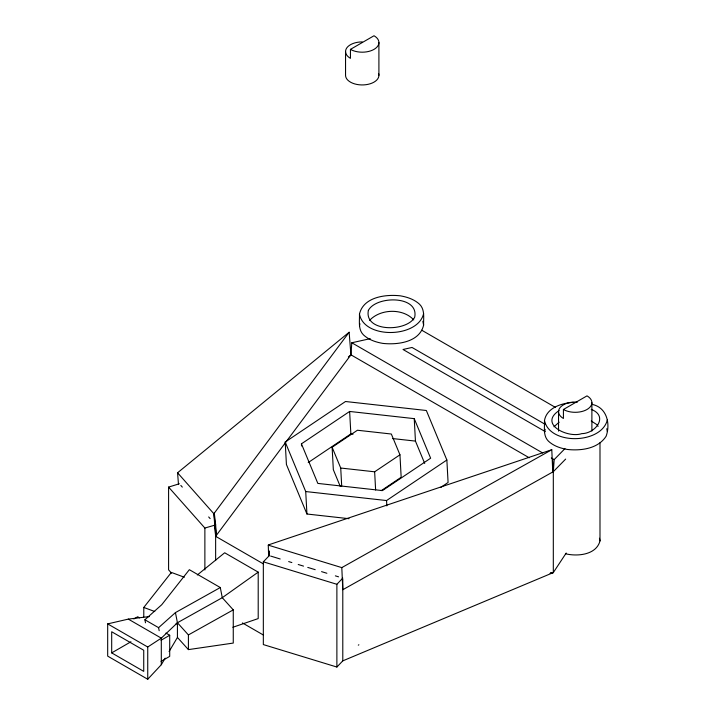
<?xml version="1.0" encoding="UTF-8"?>
<svg xmlns="http://www.w3.org/2000/svg" width="715" height="715" viewBox="0 0 715 715"><rect width="100%" height="100%" fill="white"/><g stroke="black" fill="none" stroke-linecap="round" stroke-linejoin="round"><path stroke-width="1.07" d="M263.495 563.956L215.635 536.322L215.635 524.712L214.294 513.147L349.143 332.234L350.931 354.828L215.635 536.322L215.635 560.587M348.348 356.946L350.931 354.828L351.807 342.771L370.236 338.66M269.242 555.662L263.334 561.829L263.334 644.581L336.881 667.041L342.789 660.866L553.312 572.581L553.312 471.668L554.188 459.611L564.975 448.609M359.466 314.108C363.381 296.94 385.617 294.169 400.346 295.831C407.336 297.047 414.298 299.37 419.58 304.277C425.184 309.801 423.36 318.077 423.62 325.111C419.696 342.271 397.46 345.05 382.731 343.379C375.75 342.163 368.788 339.84 363.497 334.933C357.893 329.418 359.717 321.142 359.466 314.108C364.212 339.5 418.364 337.963 423.62 313.501M359.466 325.718L359.958 323.797M592.056 404.377C606.803 407.336 610.682 423.646 606.114 436.257C598.008 448.814 580.982 450.951 567.272 449.449C560.426 448.26 553.607 445.981 548.432 441.182C542.882 435.712 544.759 427.499 544.481 420.536C546.68 407.595 561.963 403.081 573.359 402.357M544.481 432.146L545.196 429.322M607.321 419.946C601.538 444.024 549.781 445.525 544.481 420.536M599.992 442.773L599.992 540.915C596.373 554.974 577.371 556.69 565.431 553.75M149.346 616.58L128.307 619.11L107.679 623.891L107.679 656.12L147.737 679.25L161.304 664.718L165.192 658.131M169.089 651.544L177.427 637.44L177.427 622.756L175.443 612.603L220.292 587.542L222.276 597.695L233.26 609.868L233.26 643.071L188.411 649.613L177.427 637.44M566.2 553.035L553.312 572.581L550.058 573.332M215.635 524.712L215.027 525.096L215.635 536.322L213.857 513.736L214.294 513.147M369.619 320.347C380.389 308.746 402.974 308.067 413.762 319.927M553.973 426.784L559.139 422.172M143.778 616.884L143.778 607.446L171.368 572.42L184.345 577.237M336.881 667.041L336.881 584.298L342.789 578.122M552.758 471.855L551.783 449.726L341.806 567.612L342.789 589.732L553.312 471.668L565.645 459.093M145.503 622.81L144.904 619.771L161.76 604.702L189.35 569.685L220.292 587.542M159.186 630.71L158.587 627.672L175.443 612.603M175.827 624.195L177.427 622.756L222.276 597.695L258.204 572.134L224.68 552.775L197.322 574.976M178.455 484.046L177.57 472.785L349.143 332.234M559.139 410.562C538.091 424.299 568.273 438.474 581.751 433.621C595.336 433.665 608.948 416.166 591.242 409.373M349.009 518.697L306.941 514.014L286.42 464.491L285.205 442.031L345.515 401.508L426.346 410.499L446.866 460.022L448.082 482.482L440.771 487.398M301.435 443.836L349.635 411.456L414.235 418.641L430.627 458.217L382.427 490.597L317.835 483.412L301.435 443.836L301.551 445.972M308.219 462.56L350.859 433.916L353.049 434.157M340.304 486.531L333.333 469.71L332.118 447.25L357.429 430.242L391.337 434.023L399.953 454.803L401.169 477.263L381.283 490.624M332.118 447.25L340.724 468.03L374.642 471.802L399.953 454.803M285.205 442.031L305.716 491.545L386.547 500.545L446.866 460.022M147.737 679.25L147.737 647.012L161.304 638.155L177.427 622.756L188.411 634.929L188.411 649.613M350.439 49.371L374.025 35.75A16.677 9.626 0 0 1 374.025 49.371A16.677 9.626 0 0 1 350.439 49.371L350.439 58.344A16.677 9.626 0 0 1 346.82 47.851A16.677 9.626 0 0 1 362.228 41.908M133.821 618.984L137.673 616.759L139.559 617.849M111.692 652.884L143.733 671.376L143.733 650.257L111.692 631.756L111.692 652.884L130.934 641.775M161.045 640.256L169.705 635.26L169.705 656.379L161.045 661.375M563.42 409.489L587.006 395.869A16.677 9.626 0 0 1 587.006 409.489A16.677 9.626 0 0 1 563.42 409.489L563.42 418.472A16.677 9.626 0 0 1 560.247 407.398A16.677 9.626 0 0 1 577.389 402.116M358.295 645.136L358.867 644.805M188.411 634.929L233.26 609.868M268.634 556.038L268.268 545.143L268.876 544.759L551.783 449.726M232.84 627.278L258.204 618.582L258.204 572.134M171.546 573.18L168.588 569.837L168.588 487.094L179.349 483.769M168.588 487.094L204.874 528.036L215.027 525.096M551.095 572.804L553.312 572.581L551.077 572.545M392.464 438.545L415.451 441.101L424.701 463.427M268.268 545.143L341.806 567.612M270.627 556.064L280.182 558.987M288.672 561.579L291.854 562.553M298.218 564.501L303.526 566.119M307.772 567.415L315.199 569.685M321.562 571.634L326.871 573.26M335.353 575.852L338.544 576.826M263.334 561.829L336.881 584.298M143.778 607.446L154.762 611.522M591.242 420.983L596.962 424.701L598.115 426.363M421.779 330.241L555.555 407.479M544.919 424.183L412.037 347.463L403.01 349.483L545.205 431.583M351.807 342.771L542.622 452.935M551.292 457.949L554.188 459.611M350.931 354.828L529.216 457.761M242.439 622.935L263.495 635.09M144.904 619.771L158.587 627.672M165.934 633.079L169.705 635.26M128.307 619.11L161.304 638.155L161.304 664.718M107.679 623.891L147.737 647.012M177.57 472.785L213.857 513.736M180.832 485.44L182.316 487.112M208.673 516.945L210.139 518.598M606.758 428.741L607.321 431.556M599.456 538.216L599.992 540.915M422.851 321.285L423.62 325.111M214.035 513.477L215.59 530.879M215.269 524.408L216.082 535.741L215.474 524.515M215.537 531.808L215.823 536.071M552.704 460.442L553.312 471.668M414.235 418.641L415.451 441.101M386.547 500.545L386.842 505.889M374.642 471.802L375.625 489.99M349.635 411.456L350.859 433.916M340.724 468.03L341.707 486.209M305.716 491.545L306.941 514.014M269.09 551.301L269.206 554.572M268.813 550.461L269.001 555.913M591.886 402.679L591.886 431.074M558.531 411.661L558.531 431.118M378.905 42.56L378.905 75.316M345.551 51.534L345.551 75.316A16.677 9.626 0 0 0 363.685 84.906A16.677 9.626 0 0 0 378.655 73.645M342.789 579.177L342.789 660.866M204.874 528.036L204.874 569.962M368.368 310.417C363.953 332.386 407.005 332.01 414.709 317.183C419.124 295.215 376.072 295.59 368.368 310.417"/></g></svg>
